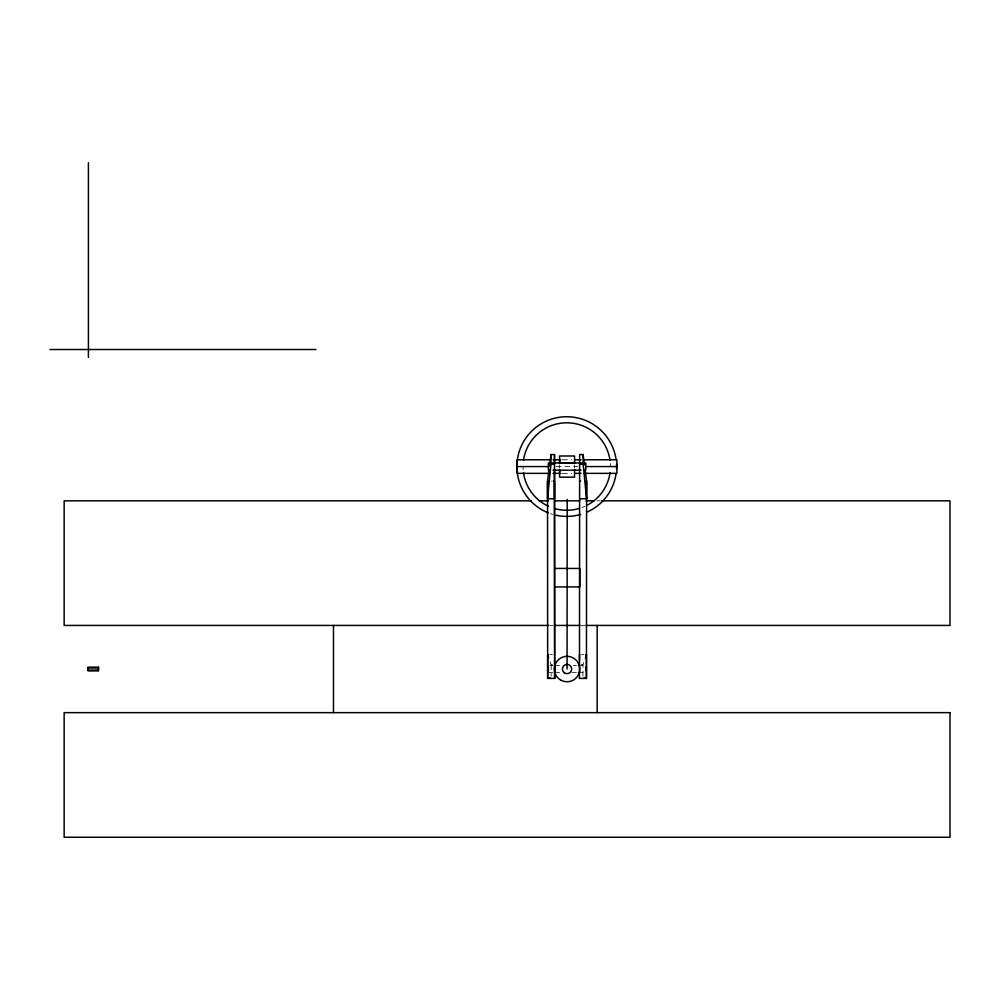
<?xml version="1.0" encoding="UTF-8"?>
<svg xmlns="http://www.w3.org/2000/svg" width="1000" height="1000" viewBox="0 0 1000 1000"><rect width="100%" height="100%" fill="white"/><g stroke="black" fill="none" stroke-linecap="round" stroke-linejoin="round"><path stroke-width="0.75" stroke-dasharray="5 3.75" d="M582.95 676.2L582.95 664.7L584.95 658.962M562.388 459.787L571.737 459.787M556.163 466.575L577.962 466.575M562.388 473.363L571.737 473.363M551.45 481.15L552.325 481.15M596.912 500.838L600.037 500.838M550.037 625.438L553.162 625.438M581.287 625.438L584.688 625.438M549.85 654.663L552.463 654.675M580.875 654.675L583.837 654.663M550.175 661.838L551.175 664.7L552.475 664.7M581.2 664.7L582.95 664.7M549.925 665.438L553.038 665.438M554.6 665.438L560.825 665.438M573.288 665.438L576.4 665.438M577.962 665.438L585.75 665.438M548.375 672.65L553.038 672.65M554.6 672.65L560.825 672.65M571.737 672.65L576.4 672.65M577.962 672.65L585.75 672.65M574.538 464.938L574.538 467.663M559.587 464.938L559.587 467.663M551.175 664.7L551.175 676.2M552.712 514.388A49.837 49.837 0 0 1 550.45 513.675M584.913 506.337A43.712 43.712 0 0 1 582.025 507.537M523.15 469.688A43.712 43.712 0 0 1 523.038 466.575M610.35 463.45A43.712 43.712 0 0 1 610.462 466.575"/><path stroke-width="1.5" d="M548.837 481.15L547.525 481.15L547.663 678.413L554.65 678.413L554.5 498.762L547.525 498.762L547.525 481.15L549.062 469.325M567.062 669.05L567.212 499.425M585.05 469.325L586.6 481.15L586.45 678.413L579.475 678.413L579.637 454.562L583.125 454.562L584.475 464.9M579.625 498.762L586.6 498.762L583.125 464.162L583.125 454.562M585.575 654.663L586.45 654.663L586.45 678.413L584.113 677.9M579.462 660.4L579.475 654.675M554.663 677.638L554.65 678.413L554.487 469.325M547.525 498.762L551 464.162L551 454.562L554.487 454.562L554.487 463.425M549.45 466.375L551 454.562M585.45 657.537L586.45 654.663M550 677.9L547.663 678.413L547.663 654.663L548.538 654.663M50 349.513L315.887 349.513M549.925 459.787L517.225 459.787L517.225 473.363L549.925 473.363M553.038 459.787L560.825 459.787M574.85 459.787L581.075 459.787M584.188 459.787L616.9 459.787L616.9 473.363L584.188 473.363M559.587 462.212L560.513 462.212M559.587 463.038L574.538 463.038M551 464.162L554.487 464.162L554.5 498.762L554.5 481.15L553.625 481.15M579.637 464.162L583.125 464.162M517.225 466.575L548.375 466.575M585.75 466.575L616.9 466.575M553.038 470.188L581.075 470.188M559.587 470.938L560.513 470.938M553.038 473.363L560.825 473.363M574.85 473.363L581.075 473.363M579.625 481.15L580.487 481.15M585.288 481.15L586.6 481.15L586.6 498.762M531.287 500.838L64.15 500.838L64.15 625.438L548.8 625.438M539.1 500.838L548.475 500.838M554.725 500.838L579.725 500.838M585.975 500.838L593.787 500.838M601.6 500.838L950 500.838L950 625.438L585.975 625.438M554.562 568.438L579.862 568.438L579.85 586.912L554.575 586.912M554.725 625.438L580 625.438M88.038 668.012L98.55 668.012M88.038 670.075L98.55 670.075M547.663 654.663L548.663 657.537M579.462 677.638L579.475 678.413M597.163 625.438L597.163 712.65M585.75 470.188L585.75 462.962L548.375 462.962L548.375 470.188M585.75 667.412L585.75 670.562M574.538 463.462L574.538 455.988L559.587 455.988L559.587 463.462M574.538 469.3L574.538 477.163L559.587 477.163L559.587 469.3M554.487 454.562L554.487 464.162M548.375 667.412L548.375 670.562M333.475 625.438L333.475 712.65M88.413 162.75L88.413 357.4M616.075 473.663A49.837 49.837 0 0 1 587.45 511.912M580.788 514.388A49.837 49.837 0 0 1 556.15 515.275M548.225 512.837A49.837 49.837 0 0 1 517.962 456.362A49.837 49.837 0 0 1 568.325 416.763A49.837 49.837 0 0 1 616.075 459.475M616.538 464.2A49.837 49.837 0 0 1 616.538 468.95M610.025 472.788A43.712 43.712 0 0 1 587.7 504.938M579.062 508.512A43.712 43.712 0 0 1 554.438 508.512M548.587 506.337A43.712 43.712 0 0 1 523.475 472.788M523.475 460.35A43.712 43.712 0 0 1 610.025 460.35M98.55 667.175L88.038 667.175L88.038 670.913L98.55 670.913L98.55 667.175M950 712.65L64.15 712.65L64.15 837.25L950 837.25L950 712.65M560.7 680.05A12.713 12.713 0 0 0 579.775 669.05A12.713 12.713 0 0 0 560.7 658.037A12.713 12.713 0 0 0 560.7 680.05M564.4 672.825A4.625 4.625 0 0 0 571.663 669.463A4.625 4.625 0 0 0 565.112 664.85A4.625 4.625 0 0 0 564.4 672.825"/></g></svg>
